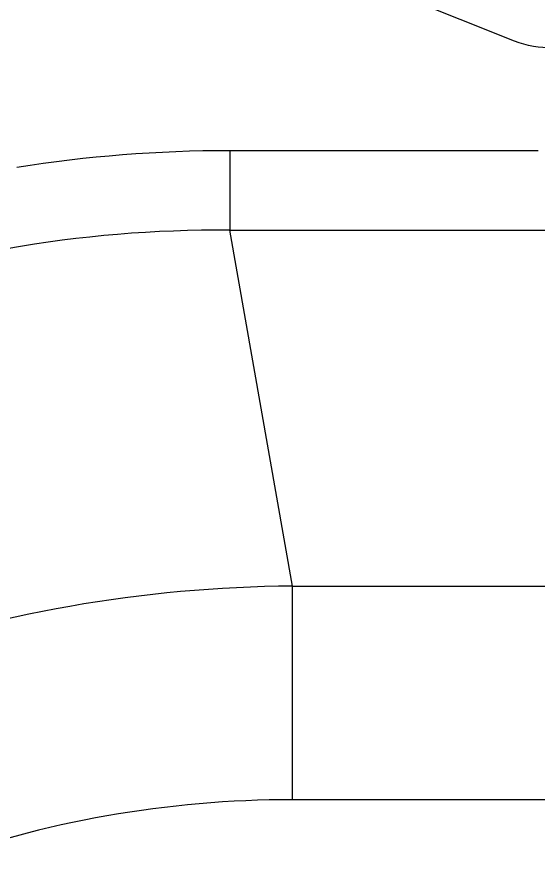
# Model space of a CAD drawing. Header units: inches. Extents: x 2 to 86, y -22 to 129.
# Drawn here: x 37.963 to 40.074, y 39.188 to 42.623 of the extents above; entities that cross this region are included whole.
import ezdxf

# ---------------------------------------------------------------- set-up
doc = ezdxf.new("R2010")
doc.units = ezdxf.units.IN
doc.header["$MEASUREMENT"] = 0
doc.layers.add('BDIM_CYAN', color=4, linetype='Continuous')

# ---------------------------------------------------------------- blocks, each defined once
blk = doc.blocks.new('2020 RHYTHM')
at = {"layer": 'BDIM_CYAN', "color": 3}
for p, q in [((36.4518, 41.0964), (37.7012, 41.0964)), ((36.4518, 41.0964), (36.4518, 40.773)), ((36.7063, 39.3296), (36.4518, 40.773)), ((36.4518, 40.773), (47.6302, 40.773)), ((36.7063, 38.4636), (36.7063, 39.3296)), ((36.7063, 39.3296), (47.3756, 39.3296)), ((36.7063, 38.4636), (47.3756, 38.4636))]:
    blk.add_line(p, q, dxfattribs=at)
for centre, major_axis, ratio, start_param, end_param in [((36.8081, 33.5561), (-1.2592, 7.1414), 0.827406, 6.132229, 6.434142), ((36.9608, 32.6901), (-1.1562, 6.5574), 0.901093, 6.132229, 6.434142), ((36.9608, 32.6901), (1.0064, -5.7078), 0.862679, 2.990636, 3.292549)]:
    blk.add_ellipse(centre, major_axis=major_axis, ratio=ratio, start_param=start_param, end_param=end_param, dxfattribs=at)
blk.add_open_spline([(55.2321, 42.0154), (54.8115, 42.1831), (54.4599, 42.3234), (54.4599, 42.3234), (54.2995, 42.3881), (54.1209, 42.3836), (53.9636, 42.3107), (53.9636, 42.3107), (52.1823, 41.4706), (52.1823, 41.4706), (52.0852, 41.4256), (51.975, 41.4227), (51.8759, 41.4627), (51.8759, 41.4627), (49.6949, 42.3428), (49.6949, 42.3428), (49.5345, 42.4075), (49.3559, 42.4029), (49.1986, 42.33), (49.1986, 42.33), (47.4238, 41.5074), (47.4238, 41.5074), (47.3267, 41.4624), (47.2164, 41.4596), (47.1174, 41.4995), (47.1174, 41.4995), (44.9415, 42.3675), (44.9415, 42.3675), (44.781, 42.4322), (44.6024, 42.4276), (44.4452, 42.3547), (44.4452, 42.3547), (42.6712, 41.511), (42.6712, 41.511), (42.5741, 41.4659), (42.4638, 41.4631), (42.3648, 41.5031), (42.3648, 41.5031), (40.1837, 42.3831), (40.1837, 42.3831), (40.0233, 42.4479), (39.8447, 42.4433), (39.6874, 42.3704), (39.6874, 42.3704), (37.9126, 41.5478), (37.9126, 41.5478), (37.8155, 41.5028), (37.7053, 41.4999), (37.6062, 41.5399), (37.6062, 41.5399), (35.4303, 42.4079), (35.4303, 42.4079), (35.2699, 42.4726), (35.0913, 42.468), (34.934, 42.3951), (34.934, 42.3951), (33.1528, 41.555), (33.1528, 41.555), (33.0557, 41.51), (32.9454, 41.5072), (32.8464, 41.5472), (32.8464, 41.5472), (30.6653, 42.4272), (30.6653, 42.4272), (30.5049, 42.492), (30.3263, 42.4874), (30.169, 42.4145), (30.169, 42.4145), (29.3567, 42.038), (28.8312, 41.7944)], degree=3, knots=[0.0811305, 0.0811305, 0.0811305, 0.0811305, 0.0869565, 0.0869565, 0.0869565, 0.1014493, 0.1014493, 0.1014493, 0.115942, 0.115942, 0.115942, 0.1304348, 0.1304348, 0.1304348, 0.1449275, 0.1449275, 0.1449275, 0.1594203, 0.1594203, 0.1594203, 0.173913, 0.173913, 0.173913, 0.1884058, 0.1884058, 0.1884058, 0.2028986, 0.2028986, 0.2028986, 0.2173913, 0.2173913, 0.2173913, 0.2318841, 0.2318841, 0.2318841, 0.2463768, 0.2463768, 0.2463768, 0.2608696, 0.2608696, 0.2608696, 0.2753623, 0.2753623, 0.2753623, 0.2898551, 0.2898551, 0.2898551, 0.3043478, 0.3043478, 0.3043478, 0.3188406, 0.3188406, 0.3188406, 0.3333333, 0.3333333, 0.3333333, 0.3478261, 0.3478261, 0.3478261, 0.3623188, 0.3623188, 0.3623188, 0.3768116, 0.3768116, 0.3768116, 0.3913043, 0.3913043, 0.3913043, 0.4011088, 0.4011088, 0.4011088, 0.4011088], dxfattribs=at)
blk.add_open_spline([(35.5899, 41.0289), (35.8733, 41.0737), (36.1605, 41.0964), (36.4518, 41.0964)], degree=3, dxfattribs=at)

msp = doc.modelspace()

# ---------------------------------------------------------------- block references
msp.add_blockref('2020 RHYTHM', (2.3733, 0.9854))

doc.saveas('drawing.dxf')
